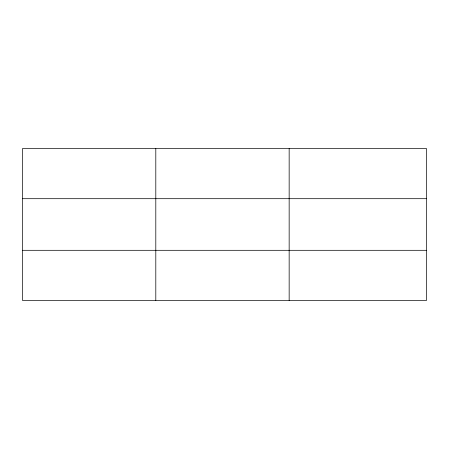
<?xml version="1.0" encoding="UTF-8"?>
<svg xmlns="http://www.w3.org/2000/svg" width="449" height="449" viewBox="0 0 449 449"><rect width="100%" height="100%" fill="white"/><g stroke="black" fill="none" stroke-linecap="round" stroke-linejoin="round"><path stroke-width="0.67" d="M155.803 300.403L155.803 148.597M289.156 300.403L289.156 148.597M426.55 250.306L426.55 300.403L22.45 300.403L22.45 148.597L426.55 148.597L426.55 250.306L22.45 250.306M22.45 198.694L426.55 198.694"/></g></svg>
